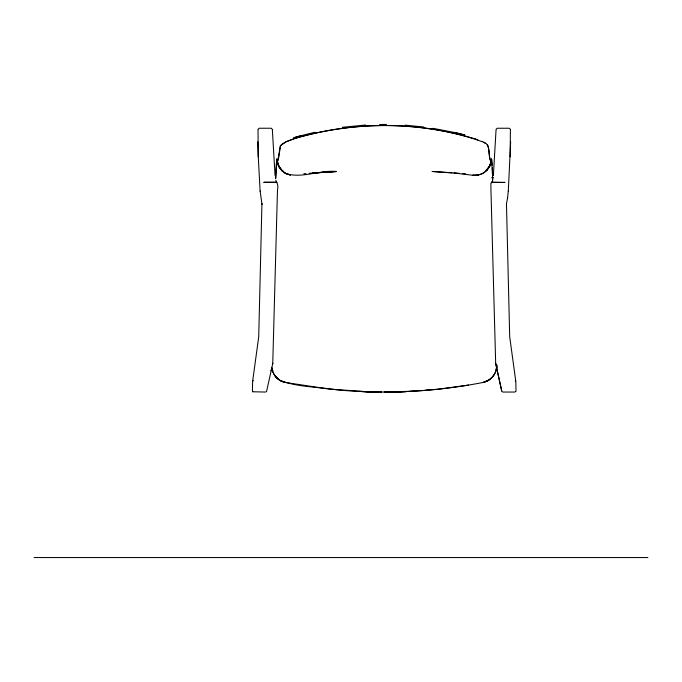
<?xml version="1.0" encoding="UTF-8"?>
<svg xmlns="http://www.w3.org/2000/svg" width="682" height="682" viewBox="0 0 682 682"><rect width="100%" height="100%" fill="white"/><g stroke="black" fill="none" stroke-linecap="round" stroke-linejoin="round"><path stroke-width="1.02" d="M252.408 390.795L252.613 381.485L258.725 336.789L261.931 203.739L262.041 204.242M260.123 191.173L258.248 156.655L258.026 129.759M510.153 156.903L510.392 129.759M510.656 141.737L508.303 191.173M496.053 129.836L493.376 175.521M272.749 363.472L277.472 190.517C278.981 183.782 276.031 182.29 275.809 180.159M506.385 204.242L507.596 197.857M506.47 203.995L509.693 336.789L515.814 381.502L516.01 390.795M496.573 366.43C496.343 374.137 490.614 381.042 483.009 382.474C435.107 391.809 385.901 394.332 337.309 389.908C318.494 386.873 298.341 387.282 280.353 380.599M507.57 198.112L508.32 190.917M252.826 391.775L265.579 392.048L266.577 391.442L272.723 363.625M272.689 363.873L272.783 363.225M496.794 367.069L495.328 372.722L492.771 376.669M481.986 141.634C491.62 143.45 487.69 154.277 490.605 160.799L491.611 159L492.191 165.266M491.56 159.153C489.088 165.743 489.318 145.061 487.246 144.84M451.919 172.759L432.047 171.463L455.695 173.211L472.609 175.265L477.553 175.231L482.634 173.543L486.598 170.577L489.906 165.769L491.432 160.381M485.942 170.491L490.068 165.351L491.39 160.56M490.068 165.351L491.279 160.995L489.906 165.769L491.193 161.284L489.71 166.178L486.888 170.261L489.71 166.178M496.129 129.273L497.221 128.242L509.266 128.242L510.324 129.256M491.79 182.785L492.702 179.92M258.103 129.256L259.16 128.242L271.206 128.242L272.297 129.273M515.907 391.34L514.893 392.048L502.847 392.048L501.85 391.442L495.703 363.625M491.867 182.537L492.651 181.898L490.912 183.126L490.904 188.496L495.678 363.472M252.766 381.016L253.286 380.616M493.879 375.296L489.872 379.456L483.009 382.474M473.24 138.327C415.449 121.302 352.978 121.319 295.178 138.327L286.525 141.549L280.455 145.692L278.81 157.227L277.71 160.892L276.815 159L276.653 159.528L275.673 178.573L276.67 159.418L276.815 159.008L277.762 160.858L280.336 145.914L282.467 143.808L285.698 141.95L295.178 138.327C355.782 120.927 422.346 120.45 482.055 141.626M490.665 378.646L491.722 377.828L487.732 380.795M486.598 170.577C482.916 174.234 477.715 175.76 472.609 175.265M488.073 380.607L483.905 382.278M263.781 182.358L276.892 182.333M264.053 182.247L276.653 182.239M491.526 182.333L504.919 182.503L504.373 182.247M301.299 135.616L314.879 132.257M468.543 385.091L439.182 389.107L424.059 390.505M342.381 127.295L365.578 125.019M491.773 182.239L504.646 182.392M303.857 173.748L305.971 173.569M309.142 173.296L314.402 172.904M409.047 391.451L429.191 390.078M316.491 172.768L336.294 171.54L312.433 173.1L336.371 171.463C319.585 169.852 301.879 178.863 285.639 173.433C282.382 171.514 279.748 168.659 278.29 165.155L280.882 169.238L283.311 171.208M414.153 391.178L384.213 392.048L405.952 391.587L386.123 392.048M390.837 392.005L405.952 391.587M472.779 175.265L477.946 175.155M379.55 124.491L386.541 124.465M34.1 557.544L647.9 557.544M359.371 391.451L381.477 392.039L359.371 391.451L377.581 392.005M369.098 391.826L329.065 389.081L285.417 382.474C278.307 381.067 272.74 374.955 271.982 367.769M454.007 172.896L459.267 173.296M405.176 125.164L423.727 126.988M462.43 173.56L465.593 173.816M432.959 128.31L455.192 132.64M455.832 132.785L464.877 135.019L455.815 132.777M280.029 380.437L285.417 382.474M475.704 139.094L477.929 139.887M283.755 382.056C277.583 380.206 272.672 374.699 271.82 368.263M474.595 138.582L475.746 139.111M515.251 380.667L515.686 381.059M483.888 142.555L485.26 143.348M279.543 380.172L275.537 376.617M277.011 377.93L278.742 379.567M252.817 391.775L252.511 391.323M274.582 375.347L276.423 377.606M491.586 159.068L492.788 179.741M277.361 161.643C278.307 166.715 281.402 171.216 285.997 173.646L281.683 170.44L278.614 165.982L277.207 161.216L278.836 166.382L281.998 170.713L278.614 165.982L276.986 160.355M261.956 203.995L260.098 190.917M501.671 390.82L495.644 363.225M275.051 175.521L272.365 129.836M492.319 167.832L492.651 175.922M257.77 141.737L258.273 156.903M493.708 177.704A478.389 52.267 0 0 1 491.62 177.755M270.822 370.65A558.038 48.635 0 0 1 272.894 370.607M495.533 370.607A558.038 48.635 0 0 1 497.604 370.65M496.854 365.228L496.692 368.05L496.863 365.228M301.308 135.616L293.891 137.696L301.308 135.616M290.319 175.078L285.639 173.433L290.319 175.078"/></g></svg>
